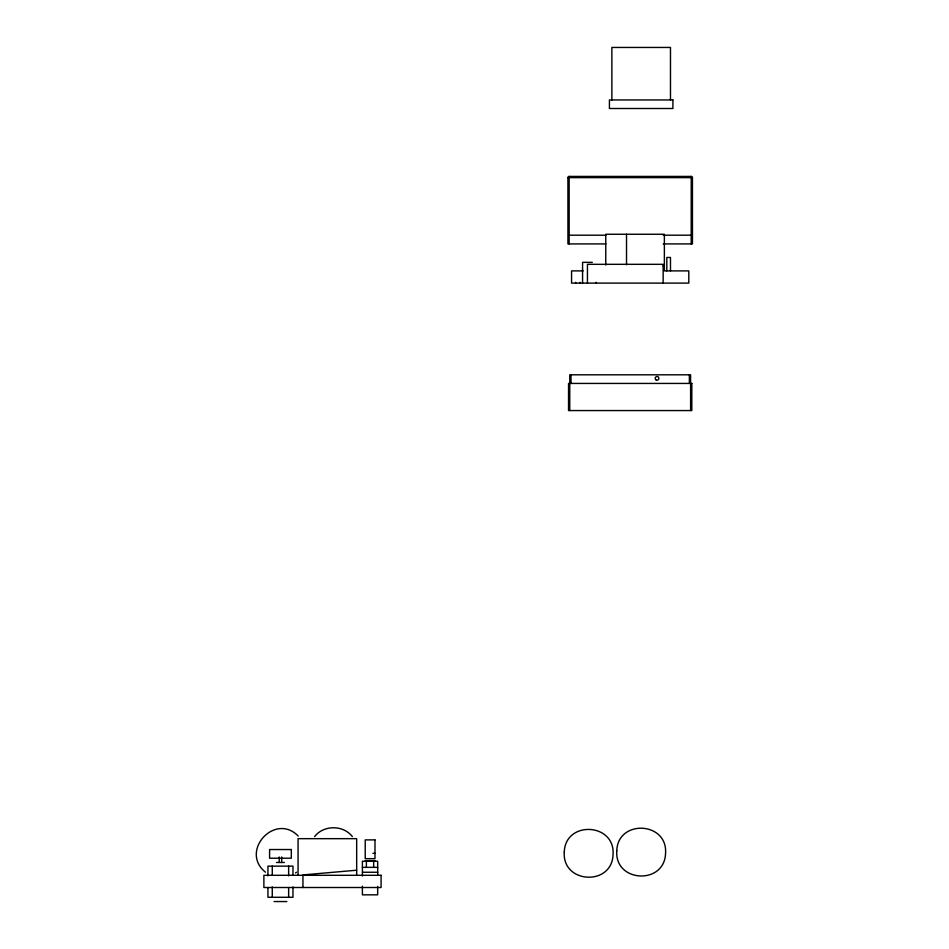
<?xml version="1.0" encoding="UTF-8"?>
<svg xmlns="http://www.w3.org/2000/svg" width="949" height="949" viewBox="0 0 949 949"><rect width="100%" height="100%" fill="white"/><g stroke="black" fill="none" stroke-linecap="round" stroke-linejoin="round"><path stroke-width="1.42" d="M314.594 836.603C323.633 824.823 343.313 824.823 352.352 836.603M295.519 872.938L296.468 872.202M663.102 265.934L664.371 265.815M356.67 870.221L302.956 874.919L302.956 887.505M605.925 243.917L567.941 243.917L567.917 177.641A1.222 1.222 0 0 1 569.139 176.419L691.228 176.419A1.222 1.222 0 0 1 692.45 177.641L692.45 243.917L663.268 243.917M567.941 177.641L692.426 177.641M569.163 235.198L605.925 235.198M663.268 235.198L691.204 235.198M592.306 262.351L582.579 262.351L582.567 283.11M583.208 270.892L571.571 270.892L571.571 283.11L688.796 283.11L688.796 270.892L664.371 270.892L664.371 234.261L605.759 234.261L605.759 265.032M372.945 853.317L374.985 853.317M365.246 860.648L374.974 860.648M276.503 862.475L284.403 862.475M362.399 867.362L377.666 867.362M362.471 872.25L377.738 872.25M274.047 901.55L286.859 901.55M265.483 872.202C239.338 851.372 274.949 812.071 298.235 836.057M691.228 176.443L691.204 243.917M690.611 410.561L690.599 374.808L569.768 374.808L569.756 410.561M689.365 374.808L689.365 383.432M670.48 99.953L670.48 47.45L611.868 47.45L611.868 99.953M670.48 270.892L670.48 257.464L666.815 257.464L666.815 270.892M663.149 283.11L663.149 264.32L587.443 264.32L587.443 283.11M626.518 234.261L626.518 264.771M596.34 282.339L596.34 283.11M579.958 282.339L579.958 283.11M575.628 282.339L575.628 283.11M571.001 374.808L571.001 383.432M569.139 176.443L569.163 243.917M377.738 875.298L377.666 861.253L362.399 861.253L362.399 876.034M377.666 886.461L377.666 894.836L362.399 894.836L362.399 886.164M373.669 861.253L373.669 867.362M366.385 861.253L366.385 867.362M356.67 875.298L356.67 838.667L298.069 838.667L298.069 875.298M292.968 875.037L292.968 866.14L267.95 866.14L267.938 875.868M292.968 886.9L292.968 897.279L267.95 897.279L267.938 887.552M288.638 866.14L288.638 875.868M288.638 887.552L288.638 897.279M281.675 856.983L281.675 862.475M279.231 856.983L279.231 862.475M272.268 866.14L272.268 875.037M272.268 886.9L272.268 897.279M564.275 852.119C562.057 883.887 612.152 886.342 613.054 854.515C615.284 822.759 565.177 820.292 564.275 852.119M616.779 850.897C614.561 882.665 664.656 885.12 665.557 853.293C667.788 821.537 617.68 819.07 616.779 850.897M672.912 99.953L609.424 99.953L609.424 108.506L672.912 108.506L672.912 99.953M691.809 383.432L568.558 383.432L568.534 410.561L691.809 410.561L691.833 383.432M374.985 839.889L365.223 839.889L365.223 858.667L374.985 858.667L374.985 839.889M291.319 849.533L269.587 849.533L269.587 858.204L291.319 858.204L291.319 849.533M381.095 875.298L263.881 875.298L263.881 887.505L381.095 887.505L381.095 875.298M656.127 379.932A1.827 1.827 0 0 0 658.879 378.343A1.827 1.827 0 0 0 656.127 376.753A1.827 1.827 0 0 0 656.127 379.932"/></g></svg>
